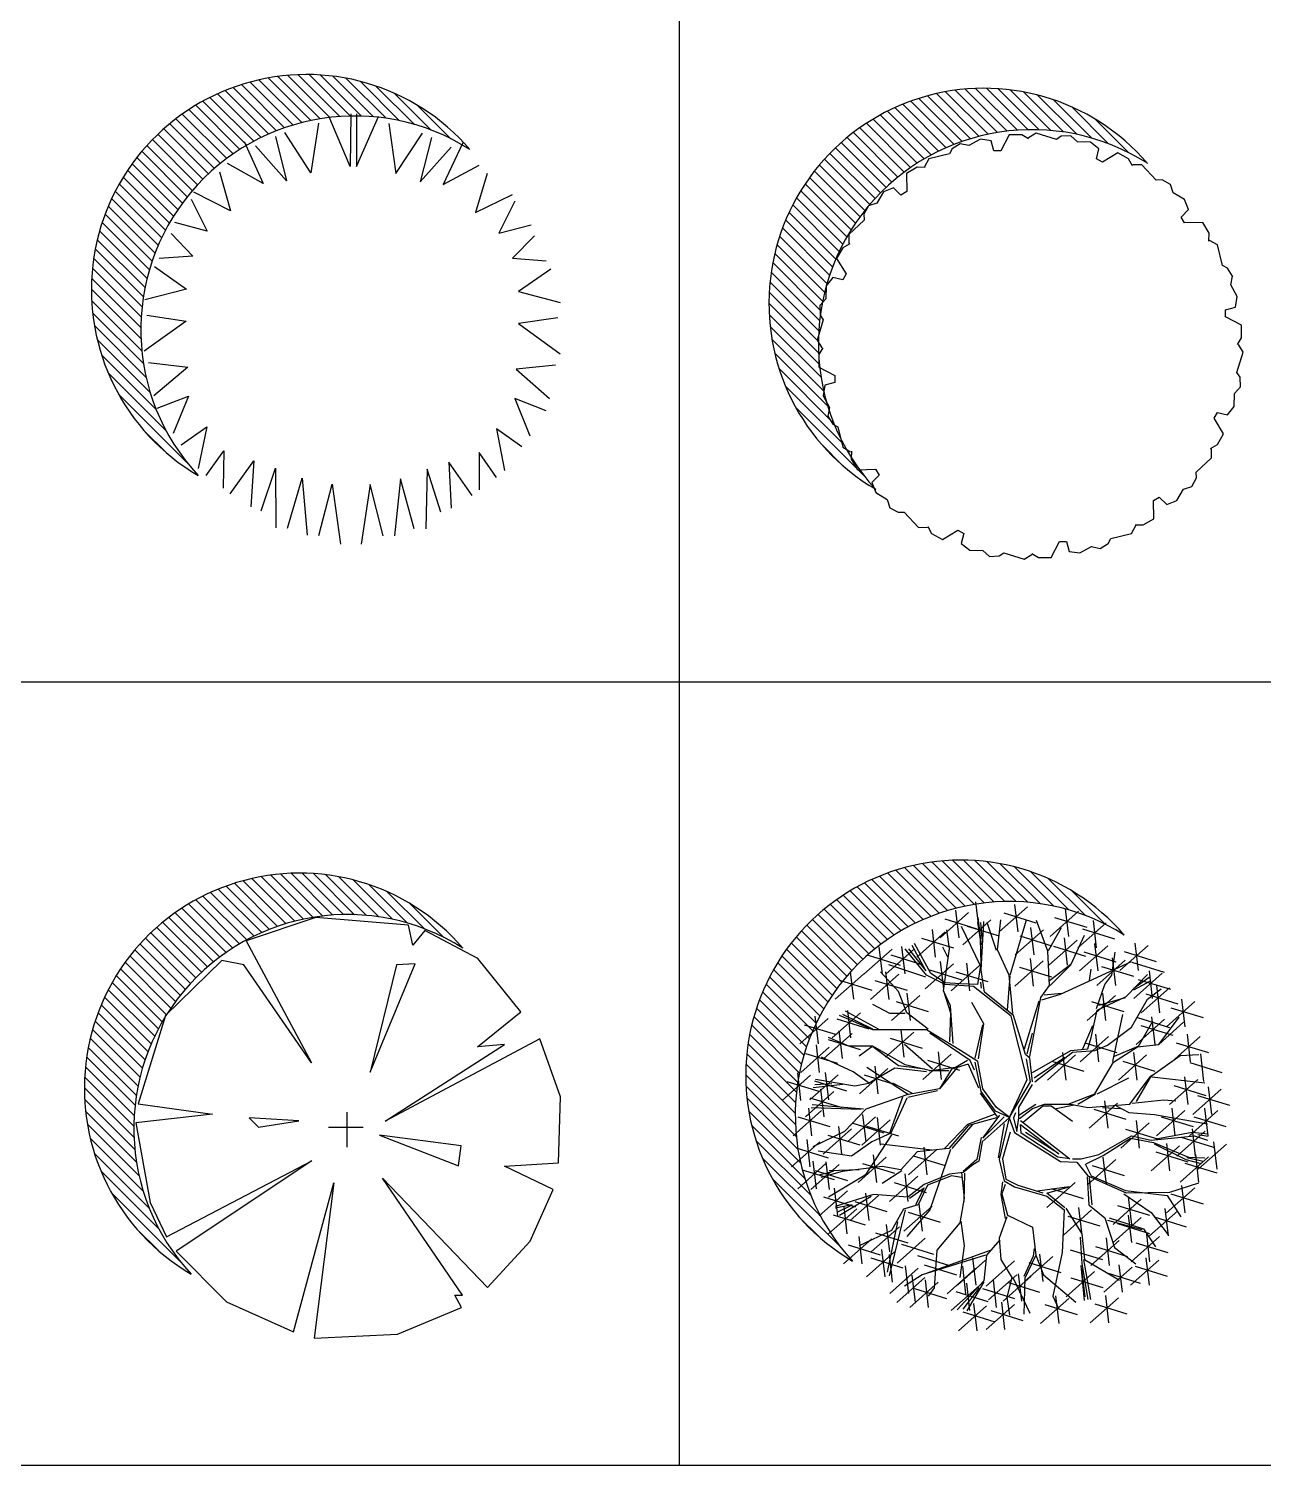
# Model space of a CAD drawing. Header units: millimetres. Extents: x -4017 to 59953, y -688 to 66564.
# Drawn here: x 8113 to 11832, y 9376 to 13705 of the extents above; entities that cross this region are included whole.
import ezdxf

# ---------------------------------------------------------------- set-up
doc = ezdxf.new("R2010")
doc.units = ezdxf.units.MM
doc.layers.add('www.cad-blocks.net', color=7, linetype='Continuous')
doc.styles.get("Standard").update_dxf_attribs({"font": 'arial.ttf'})

# ---------------------------------------------------------------- blocks, each defined once
blk = doc.blocks.new('A$C516926BB')
for p, q in [((12.5317, 38.5194), (12.5317, 0)), ((0, 2.361), (60.3118, 2.361)), ((0, 0), (62.4121, 0))]:
    blk.add_line(p, q)
blk = doc.blocks.new('A$C74091167')
for p, q in [((0.6075, 1.2631), (0.478, 1.3926)), ((0.6337, 1.2704), (0.5048, 1.3993)), ((0.6607, 1.2767), (0.5325, 1.405)), ((0.6889, 1.282), (0.5614, 1.4095)), ((0.7182, 1.2861), (0.5914, 1.4129)), ((0.7487, 1.289), (0.6228, 1.4149)), ((0.7807, 1.2904), (0.6558, 1.4154)), ((0.8143, 1.2902), (0.6905, 1.414)), ((0.8499, 1.2881), (0.7274, 1.4106)), ((0.8877, 1.2836), (0.7669, 1.4045)), ((0.9285, 1.2763), (0.8098, 1.395)), ((0.4893, 1.2143), (0.3572, 1.3464)), ((0.5115, 1.2256), (0.3798, 1.3572)), ((0.5343, 1.2361), (0.4032, 1.3672)), ((0.5579, 1.2459), (0.4273, 1.3765)), ((0.5823, 1.255), (0.4522, 1.385)), ((0.9732, 1.265), (0.8574, 1.3808)), ((1.0234, 1.2481), (0.9123, 1.3592)), ((0.4271, 1.1763), (0.2936, 1.3097)), ((0.4472, 1.1896), (0.3142, 1.3226)), ((0.4679, 1.2023), (0.3354, 1.3348)), ((1.0832, 1.2218), (0.982, 1.323)), ((0.3707, 1.1325), (0.2359, 1.2673)), ((0.3889, 1.1477), (0.2545, 1.2821)), ((0.4077, 1.1623), (0.2737, 1.2962)), ((0.6841, 1.269), (0.6611, 1.1187)), ((0.7799, 1.1381), (0.7157, 1.2896)), ((0.782, 1.297), (0.7799, 1.1381)), ((0.7986, 1.2969), (0.7986, 1.1379)), ((0.7986, 1.1379), (0.8648, 1.2886)), ((0.8961, 1.2676), (0.9171, 1.117)), ((0.3198, 1.0831), (0.1837, 1.2192)), ((0.3362, 1.1002), (0.2005, 1.2358)), ((0.3531, 1.1166), (0.2179, 1.2519)), ((0.4601, 1.2135), (0.5178, 1.0872)), ((0.5545, 1.2289), (0.5875, 1.0946)), ((0.6611, 1.1187), (0.5826, 1.2411)), ((0.9171, 1.117), (0.9972, 1.2383)), ((1.0251, 1.2258), (0.9903, 1.0919)), ((0.289, 1.0471), (0.152, 1.1841)), ((0.3041, 1.0654), (0.1675, 1.202)), ((0.5875, 1.0946), (0.4948, 1.2005)), ((0.9903, 1.0919), (1.0844, 1.1965)), ((1.1193, 1.2091), (1.06, 1.0835)), ((0.2474, 0.9884), (0.109, 1.1268)), ((0.2607, 1.0086), (0.1227, 1.1466)), ((0.2745, 1.0282), (0.137, 1.1657)), ((0.5178, 1.0872), (0.4105, 1.1472)), ((1.06, 1.0835), (1.1681, 1.1422)), ((0.223, 0.946), (0.0836, 1.0855)), ((0.2349, 0.9675), (0.096, 1.1065)), ((0.3857, 1.1224), (0.419, 1.0049)), ((1.1925, 1.117), (1.1576, 0.9999)), ((0.2015, 0.9007), (0.0609, 1.0413)), ((0.2119, 0.9237), (0.0719, 1.0637)), ((0.3009, 1.0399), (0.3484, 0.943)), ((0.419, 1.0049), (0.3082, 1.0607)), ((1.1576, 0.9999), (1.2692, 1.0543)), ((0.1918, 0.877), (0.0506, 1.0182)), ((1.2761, 1.0334), (1.2274, 0.9371)), ((0.1749, 0.827), (0.0324, 0.9695)), ((0.1829, 0.8524), (0.0411, 0.9943)), ((0.3484, 0.943), (0.2512, 0.9694)), ((1.2274, 0.9371), (1.3249, 0.9622)), ((0.1617, 0.7734), (0.0177, 0.9175)), ((0.1678, 0.8007), (0.0246, 0.944)), ((0.2402, 0.9361), (0.3056, 0.8683)), ((1.3354, 0.9288), (1.2692, 0.8618)), ((0.1567, 0.7451), (0.0118, 0.89)), ((0.3056, 0.8683), (0.2044, 0.8613)), ((0.1502, 0.6848), (0.0032, 0.8317)), ((0.1528, 0.7156), (0.0069, 0.8614)), ((0.1901, 0.8364), (0.2868, 0.7681)), ((1.2692, 0.8618), (1.3703, 0.8534)), ((1.3842, 0.8284), (1.2866, 0.7614)), ((0.149, 0.6525), (0.0009, 0.8006)), ((0.1496, 0.6185), (0, 0.7681)), ((0.2868, 0.7681), (0.1609, 0.7364)), ((1.2866, 0.7614), (1.4121, 0.728)), ((0.1521, 0.5826), (0.0008, 0.7338)), ((0.1571, 0.5442), (0.0037, 0.6975)), ((0.1651, 0.5027), (0.0091, 0.6588)), ((0.2855, 0.6719), (0.1588, 0.5816)), ((0.1672, 0.6902), (0.2855, 0.6719)), ((1.4051, 0.6819), (1.2866, 0.6652)), ((1.2866, 0.6652), (1.4121, 0.5732)), ((0.1773, 0.4572), (0.0176, 0.6168)), ((0.1956, 0.4055), (0.0305, 0.5706)), ((0.1723, 0.5479), (0.2907, 0.5337)), ((0.2907, 0.5337), (0.1884, 0.4473)), ((1.3982, 0.5397), (1.2796, 0.5271)), ((1.2796, 0.5271), (1.3808, 0.4393)), ((0.2247, 0.3429), (0.0498, 0.5178)), ((0.2879, 0.2463), (0.081, 0.4532)), ((0.1984, 0.4095), (0.293, 0.4459)), ((0.293, 0.4459), (0.2461, 0.3335)), ((1.3703, 0.4016), (1.2761, 0.4393)), ((1.2761, 0.4393), (1.3215, 0.3263)), ((0.2701, 0.2997), (0.3475, 0.3531)), ((0.3475, 0.3531), (0.3214, 0.2279)), ((1.297, 0.2929), (1.2204, 0.3473)), ((1.2204, 0.3473), (1.2448, 0.2217)), ((0.224, 0.2768), (0.1582, 0.3426)), ((0.3455, 0.2066), (0.3989, 0.2813)), ((0.3989, 0.2813), (0.3973, 0.1683)), ((1.2204, 0.2008), (1.1681, 0.2761)), ((1.1681, 0.2761), (1.1681, 0.1632)), ((0.418, 0.1513), (0.4891, 0.2508)), ((0.4891, 0.2508), (0.4803, 0.1128)), ((0.5114, 0.0999), (0.555, 0.229)), ((0.555, 0.229), (0.5561, 0.049)), ((1.0112, 0.2259), (1.0077, 0.046)), ((1.0531, 0.0962), (1.0112, 0.2259)), ((1.1472, 0.1464), (1.0774, 0.2469)), ((1.0774, 0.2469), (1.0844, 0.1088)), ((0.591, 0.0486), (0.6348, 0.1986)), ((0.6348, 0.1986), (0.65, 0.0268)), ((0.6848, 0.0264), (0.7252, 0.1806)), ((0.7252, 0.1806), (0.7507, 0.0004)), ((0.8404, 0.1799), (0.8125, 0)), ((0.8787, 0.0251), (0.8404, 0.1799)), ((0.931, 0.1966), (0.9136, 0.0251)), ((0.9729, 0.046), (0.931, 0.1966))]:
    blk.add_line(p, q)
for centre, radius, start, end in [((0.6484, 0.767), 0.6484, 40.623, 239.745), ((0.7935, 0.646), 0.6445, 57.4265, 222.9415)]:
    blk.add_arc(centre, radius, start, end)
at = {"width": 0.8, "flags": 9}
for tag in ['YSIZE', 'XSIZE']:
    blk.add_attdef(tag, (0.6915, 0.6276), '', height=0.000147, dxfattribs=at)
blk = doc.blocks.new('A$C4858118B')
for p, q in [((0.5823, 1.2585), (0.4522, 1.3885)), ((0.6075, 1.2667), (0.478, 1.3961)), ((0.6337, 1.2739), (0.5048, 1.4028)), ((0.6607, 1.2803), (0.5325, 1.4085)), ((0.6889, 1.2855), (0.5614, 1.4131)), ((0.7182, 1.2897), (0.5914, 1.4164)), ((0.7487, 1.2925), (0.6228, 1.4184)), ((0.7807, 1.2939), (0.6558, 1.4189)), ((0.8143, 1.2937), (0.6905, 1.4176)), ((0.8499, 1.2916), (0.7274, 1.4141)), ((0.8877, 1.2872), (0.7669, 1.408)), ((0.9285, 1.2798), (0.8098, 1.3985)), ((0.4893, 1.2178), (0.3572, 1.3499)), ((0.5115, 1.2291), (0.3798, 1.3607)), ((0.5343, 1.2396), (0.4032, 1.3708)), ((0.5579, 1.2495), (0.4273, 1.3801)), ((0.9732, 1.2685), (0.8574, 1.3843)), ((1.0234, 1.2517), (0.9123, 1.3628)), ((0.4077, 1.1658), (0.2737, 1.2997)), ((0.4271, 1.1798), (0.2936, 1.3133)), ((0.4472, 1.1931), (0.3142, 1.3261)), ((0.4679, 1.2058), (0.3354, 1.3384)), ((1.0832, 1.2253), (0.982, 1.3265)), ((0.3707, 1.136), (0.2359, 1.2708)), ((0.3889, 1.1512), (0.2545, 1.2856)), ((0.6372, 1.2651), (0.6025, 1.246)), ((0.6693, 1.2605), (0.6372, 1.2651)), ((0.6777, 1.2306), (0.6693, 1.2605)), ((0.7241, 1.2786), (0.6984, 1.2306)), ((0.762, 1.2787), (0.7241, 1.2786)), ((0.7823, 1.2666), (0.762, 1.2787)), ((0.8054, 1.2834), (0.782, 1.2693)), ((0.8661, 1.2649), (0.8054, 1.2834)), ((0.8808, 1.2741), (0.8661, 1.2649)), ((0.9095, 1.2753), (0.8808, 1.2741)), ((0.9294, 1.2574), (0.9095, 1.2753)), ((0.969, 1.2565), (0.9294, 1.2574)), ((0.9945, 1.2366), (0.969, 1.2565)), ((0.3198, 1.0866), (0.1837, 1.2227)), ((0.3362, 1.1037), (0.2005, 1.2394)), ((0.3531, 1.1201), (0.2179, 1.2554)), ((0.5439, 1.2209), (0.4821, 1.2065)), ((0.5521, 1.2362), (0.5439, 1.2209)), ((0.5763, 1.2516), (0.5521, 1.2362)), ((0.6025, 1.246), (0.5763, 1.2516)), ((0.6984, 1.2306), (0.6777, 1.2306)), ((0.9868, 1.2064), (0.9945, 1.2366)), ((1.051, 1.2248), (1.0047, 1.1961)), ((1.0839, 1.2059), (1.051, 1.2248)), ((0.2745, 1.0317), (0.137, 1.1692)), ((0.289, 1.0506), (0.152, 1.1876)), ((0.3041, 1.0689), (0.1675, 1.2055)), ((0.4469, 1.1808), (0.4141, 1.1618)), ((0.4705, 1.1804), (0.4469, 1.1808)), ((0.4821, 1.2065), (0.4689, 1.1826)), ((1.0047, 1.1961), (0.9868, 1.2064)), ((1.0954, 1.1853), (1.0839, 1.2059)), ((1.1238, 1.1882), (1.0964, 1.1878)), ((1.1672, 1.1419), (1.1238, 1.1882)), ((0.2474, 0.9919), (0.109, 1.1304)), ((0.2607, 1.0121), (0.1227, 1.1501)), ((0.4141, 1.1618), (0.4158, 1.1073)), ((1.1845, 1.1425), (1.1672, 1.1419)), ((1.2099, 1.1293), (1.1845, 1.1425)), ((1.2182, 1.1038), (1.2099, 1.1293)), ((0.223, 0.9495), (0.0836, 1.089)), ((0.2349, 0.9711), (0.096, 1.11)), ((0.3456, 1.1066), (0.325, 1.0727)), ((0.3756, 1.1187), (0.3456, 1.1066)), ((0.398, 1.097), (0.3756, 1.1187)), ((0.4158, 1.1073), (0.398, 1.097)), ((1.252, 1.0833), (1.2182, 1.1038)), ((1.2642, 1.0532), (1.252, 1.0833)), ((0.2015, 0.9043), (0.0609, 1.0448)), ((0.2119, 0.9273), (0.0719, 1.0673)), ((0.2996, 1.0645), (0.2863, 1.039)), ((0.325, 1.0727), (0.2996, 1.0645)), ((1.2424, 1.0309), (1.2642, 1.0532)), ((0.1829, 0.856), (0.0411, 0.9978)), ((0.1918, 0.8805), (0.0506, 1.0217)), ((0.2869, 1.0217), (0.2406, 0.9783)), ((0.2863, 1.039), (0.2869, 1.0217)), ((1.2527, 1.013), (1.2424, 1.0309)), ((1.3072, 1.0147), (1.2527, 1.013)), ((1.3263, 0.982), (1.3072, 1.0147)), ((0.1749, 0.8306), (0.0324, 0.9731)), ((0.2406, 0.9783), (0.2411, 0.951)), ((1.3259, 0.9583), (1.3263, 0.982)), ((1.352, 0.9467), (1.328, 0.9599)), ((0.1617, 0.777), (0.0177, 0.921)), ((0.1678, 0.8043), (0.0246, 0.9475)), ((0.2229, 0.9384), (0.204, 0.9056)), ((0.2435, 0.9499), (0.2229, 0.9384)), ((1.3664, 0.8849), (1.352, 0.9467)), ((0.1567, 0.7486), (0.0118, 0.8935)), ((0.204, 0.9056), (0.2328, 0.8592)), ((1.3816, 0.8767), (1.3664, 0.8849)), ((1.3971, 0.8525), (1.3816, 0.8767)), ((0.1502, 0.6883), (0.0032, 0.8352)), ((0.1528, 0.7191), (0.0069, 0.8649)), ((0.1723, 0.8235), (0.1714, 0.7839)), ((0.1923, 0.849), (0.1723, 0.8235)), ((0.2225, 0.8414), (0.1923, 0.849)), ((0.2328, 0.8592), (0.2225, 0.8414)), ((1.3915, 0.8263), (1.3971, 0.8525)), ((1.4105, 0.7916), (1.3915, 0.8263)), ((0.149, 0.656), (0.0009, 0.8042)), ((0.1714, 0.7839), (0.1535, 0.764)), ((1.406, 0.7595), (1.4105, 0.7916)), ((0.1496, 0.622), (0, 0.7716)), ((0.1521, 0.5861), (0.0008, 0.7374)), ((0.1535, 0.764), (0.1548, 0.7354)), ((1.376, 0.7511), (1.406, 0.7595)), ((1.376, 0.7304), (1.376, 0.7511)), ((0.1571, 0.5477), (0.0037, 0.7011)), ((0.1639, 0.7207), (0.1455, 0.66)), ((0.1548, 0.7354), (0.1639, 0.7207)), ((1.4241, 0.7047), (1.376, 0.7304)), ((1.4242, 0.6668), (1.4241, 0.7047)), ((0.1651, 0.5063), (0.0091, 0.6623)), ((0.1455, 0.66), (0.1596, 0.6365)), ((1.412, 0.6465), (1.4242, 0.6668)), ((0.1773, 0.4607), (0.0176, 0.6203)), ((0.1623, 0.6368), (0.1501, 0.6165)), ((0.1501, 0.6165), (0.1502, 0.5787)), ((1.4104, 0.5627), (1.4288, 0.6234)), ((1.4288, 0.6234), (1.4147, 0.6469)), ((0.1956, 0.409), (0.0305, 0.5741)), ((0.1502, 0.5787), (0.1982, 0.5529)), ((0.2247, 0.3464), (0.0498, 0.5214)), ((0.1683, 0.5238), (0.1637, 0.4917)), ((0.1982, 0.5323), (0.1683, 0.5238)), ((0.1982, 0.5529), (0.1982, 0.5323)), ((1.4195, 0.548), (1.4104, 0.5627)), ((1.4208, 0.5193), (1.4195, 0.548)), ((0.1637, 0.4917), (0.1828, 0.457)), ((1.402, 0.4599), (1.4029, 0.4994)), ((1.4029, 0.4994), (1.4208, 0.5193)), ((0.2879, 0.2498), (0.081, 0.4568)), ((0.1828, 0.457), (0.1772, 0.4308)), ((1.3415, 0.4241), (1.3518, 0.442)), ((1.3518, 0.442), (1.382, 0.4343)), ((1.382, 0.4343), (1.402, 0.4599)), ((0.1772, 0.4308), (0.1926, 0.4066)), ((0.1926, 0.4066), (0.2079, 0.3985)), ((0.2079, 0.3985), (0.2223, 0.3367)), ((1.3702, 0.3778), (1.3415, 0.4241)), ((1.3514, 0.3449), (1.3702, 0.3778)), ((0.224, 0.2804), (0.1582, 0.3461)), ((0.2223, 0.3367), (0.2462, 0.3234)), ((0.2484, 0.325), (0.248, 0.3014)), ((1.2874, 0.2616), (1.3337, 0.305)), ((1.3307, 0.3334), (1.3514, 0.3449)), ((1.3337, 0.305), (1.3332, 0.3324)), ((0.248, 0.3014), (0.2671, 0.2686)), ((0.2671, 0.2686), (0.3215, 0.2704)), ((0.3215, 0.2704), (0.3318, 0.2525)), ((1.288, 0.2443), (1.2874, 0.2616)), ((0.3318, 0.2525), (0.3101, 0.2302)), ((0.3101, 0.2302), (0.3222, 0.2001)), ((1.2492, 0.2106), (1.2747, 0.2189)), ((1.2747, 0.2189), (1.288, 0.2443)), ((0.3222, 0.2001), (0.3561, 0.1796)), ((0.3561, 0.1796), (0.3644, 0.1541)), ((1.1585, 0.1761), (1.1763, 0.1864)), ((1.1602, 0.1216), (1.1585, 0.1761)), ((1.1763, 0.1864), (1.1986, 0.1647)), ((1.1986, 0.1647), (1.2287, 0.1768)), ((1.2287, 0.1768), (1.2492, 0.2106)), ((0.3644, 0.1541), (0.3898, 0.1409)), ((0.3898, 0.1409), (0.4071, 0.1414)), ((0.4071, 0.1414), (0.4505, 0.0951)), ((0.4505, 0.0951), (0.4778, 0.0956)), ((0.4789, 0.0981), (0.4904, 0.0774)), ((0.5232, 0.0586), (0.5696, 0.0873)), ((0.5696, 0.0873), (0.5874, 0.077)), ((1.0921, 0.0768), (1.1054, 0.1008)), ((1.1038, 0.1029), (1.1274, 0.1026)), ((1.1274, 0.1026), (1.1602, 0.1216)), ((0.4904, 0.0774), (0.5232, 0.0586)), ((0.5874, 0.077), (0.5798, 0.0468)), ((0.5798, 0.0468), (0.6053, 0.0268)), ((0.8502, 0.0048), (0.8759, 0.0528)), ((0.8759, 0.0528), (0.8965, 0.0528)), ((0.8965, 0.0528), (0.905, 0.0228)), ((0.998, 0.0317), (1.0222, 0.0472)), ((1.0222, 0.0472), (1.0304, 0.0624)), ((1.0304, 0.0624), (1.0921, 0.0768)), ((0.6053, 0.0268), (0.6449, 0.026)), ((0.6449, 0.026), (0.6648, 0.008)), ((0.6648, 0.008), (0.6934, 0.0093)), ((0.6934, 0.0093), (0.7081, 0.0184)), ((0.7081, 0.0184), (0.7689, 0)), ((0.7689, 0), (0.7923, 0.0141)), ((0.792, 0.0168), (0.8123, 0.0046)), ((0.8123, 0.0046), (0.8502, 0.0048)), ((0.905, 0.0228), (0.9371, 0.0183)), ((0.9371, 0.0183), (0.9718, 0.0373)), ((0.9718, 0.0373), (0.998, 0.0317))]:
    blk.add_line(p, q)
for centre, radius, start, end in [((0.6484, 0.7705), 0.6484, 40.623, 239.745), ((0.7935, 0.6496), 0.6445, 57.4265, 222.9415)]:
    blk.add_arc(centre, radius, start, end)
at = {"width": 0.8, "flags": 9}
for tag in ['XSIZE', 'YSIZE']:
    blk.add_attdef(tag, (0.7833, 0.6301), '', height=0.000247, dxfattribs=at)
blk = doc.blocks.new('A$C3AFD4EB3')
for p, q in [((0.6607, 1.2627), (0.5325, 1.3909)), ((0.6889, 1.2679), (0.5614, 1.3955)), ((0.7182, 1.2721), (0.5914, 1.3988)), ((0.7487, 1.2749), (0.6228, 1.4008)), ((0.7807, 1.2764), (0.6558, 1.4013)), ((0.8143, 1.2761), (0.6905, 1.4)), ((0.8499, 1.274), (0.7274, 1.3965)), ((0.8877, 1.2696), (0.7669, 1.3904)), ((0.5115, 1.2115), (0.3798, 1.3431)), ((0.5343, 1.2221), (0.4032, 1.3532)), ((0.5579, 1.2319), (0.4273, 1.3625)), ((0.5823, 1.2409), (0.4522, 1.3709)), ((0.6075, 1.2491), (0.478, 1.3786)), ((0.6337, 1.2563), (0.5048, 1.3852)), ((0.9285, 1.2622), (0.8098, 1.3809)), ((0.9732, 1.2509), (0.8574, 1.3667)), ((1.0234, 1.2341), (0.9123, 1.3452)), ((0.4472, 1.1755), (0.3142, 1.3086)), ((0.4679, 1.1882), (0.3354, 1.3208)), ((0.4893, 1.2002), (0.3572, 1.3323)), ((1.0832, 1.2077), (0.982, 1.3089)), ((0.3889, 1.1336), (0.2545, 1.268)), ((0.4077, 1.1482), (0.2737, 1.2821)), ((0.4271, 1.1622), (0.2936, 1.2957)), ((0.3362, 1.0861), (0.2005, 1.2218)), ((0.3531, 1.1025), (0.2179, 1.2378)), ((0.3707, 1.1184), (0.2359, 1.2532)), ((0.289, 1.033), (0.152, 1.17)), ((0.3041, 1.0513), (0.1675, 1.1879)), ((0.3198, 1.069), (0.1837, 1.2051)), ((0.2607, 0.9945), (0.1227, 1.1325)), ((0.2745, 1.0141), (0.137, 1.1516)), ((0.2349, 0.9535), (0.096, 1.0924)), ((0.2474, 0.9743), (0.109, 1.1128)), ((0.2119, 0.9097), (0.0719, 1.0497)), ((0.223, 0.9319), (0.0836, 1.0714)), ((0.1918, 0.8629), (0.0506, 1.0041)), ((0.2015, 0.8867), (0.0609, 1.0273)), ((0.1749, 0.813), (0.0324, 0.9555)), ((0.1829, 0.8384), (0.0411, 0.9802)), ((0.1678, 0.7867), (0.0246, 0.9299)), ((0.1567, 0.731), (0.0118, 0.8759)), ((0.1617, 0.7594), (0.0177, 0.9034)), ((0.1528, 0.7015), (0.0069, 0.8474)), ((0.149, 0.6384), (0.0009, 0.7866)), ((0.1502, 0.6707), (0.0032, 0.8176)), ((0.1496, 0.6044), (0, 0.754)), ((0.1521, 0.5685), (0.0008, 0.7198)), ((0.1571, 0.5301), (0.0037, 0.6835)), ((0.1651, 0.4887), (0.0091, 0.6447)), ((0.1773, 0.4431), (0.0176, 0.6028)), ((0.1956, 0.3914), (0.0305, 0.5565)), ((0.2247, 0.3288), (0.0498, 0.5038)), ((0.2879, 0.2322), (0.081, 0.4392)), ((0.224, 0.2628), (0.1582, 0.3286))]:
    blk.add_line(p, q)
at = {"linetype": 'ByBlock'}
for p, q in [((0.6973, 1.2674), (0.4878, 1.1975)), ((0.9765, 1.2441), (0.6973, 1.2674)), ((0.9896, 1.1844), (0.9765, 1.2441)), ((1.026, 1.2281), (0.9896, 1.1844)), ((1.186, 1.1437), (1.026, 1.2281)), ((0.4878, 1.1975), (0.6842, 0.8294)), ((0.4137, 1.1379), (0.2449, 0.972)), ((0.4806, 1.1248), (0.4137, 1.1379)), ((0.8616, 0.8017), (0.9969, 1.1277)), ((0.9969, 1.1277), (0.9402, 1.1248)), ((1.3154, 0.9836), (1.186, 1.1437)), ((0.6842, 0.8294), (0.4806, 1.1248)), ((0.9402, 1.1248), (0.8616, 0.8017)), ((0.2449, 0.972), (0.162, 0.7057)), ((1.1845, 0.8774), (1.3154, 0.9836)), ((1.3722, 0.9021), (0.9067, 0.6533)), ((0.9067, 0.6533), (1.266, 0.8847)), ((1.266, 0.8847), (1.1845, 0.8774)), ((1.4347, 0.7275), (1.3722, 0.9021)), ((0.162, 0.7057), (0.386, 0.6752)), ((1.4289, 0.5282), (1.4347, 0.7275)), ((0.386, 0.6752), (0.1548, 0.649)), ((0.6464, 0.6548), (0.4966, 0.6635)), ((0.4966, 0.6635), (0.5242, 0.6359)), ((0.5242, 0.6359), (0.6464, 0.6548)), ((0.7918, 0.5754), (0.7918, 0.681)), ((0.1548, 0.649), (0.1984, 0.4089)), ((0.8403, 0.6351), (0.7351, 0.6351)), ((1.1351, 0.5791), (0.8893, 0.6111)), ((0.8893, 0.6111), (1.1278, 0.5195)), ((1.1278, 0.5195), (1.1351, 0.5791)), ((0.2479, 0.3056), (0.6857, 0.534)), ((0.6857, 0.534), (0.2769, 0.2619)), ((1.266, 0.518), (1.4289, 0.5282)), ((0.898, 0.4816), (1.2151, 0.1528)), ((1.1395, 0.1295), (0.898, 0.4816)), ((1.4129, 0.4482), (1.266, 0.518)), ((0.6304, 0.0189), (0.7516, 0.4677)), ((0.7516, 0.4677), (0.6929, 0)), ((1.3431, 0.2925), (1.4129, 0.4482)), ((0.1984, 0.4089), (0.2479, 0.3056)), ((0.2769, 0.2619), (0.4282, 0.1091)), ((1.2151, 0.1528), (1.3431, 0.2925)), ((0.4282, 0.1091), (0.6304, 0.0189)), ((0.9431, 0.0116), (1.1365, 0.0917)), ((1.1162, 0.1295), (1.1395, 0.1295)), ((1.1365, 0.0917), (1.1162, 0.1295)), ((0.6929, 0), (0.9431, 0.0116))]:
    blk.add_line(p, q, dxfattribs=at)
for centre, radius, start, end in [((0.6484, 0.7529), 0.6484, 40.623, 239.745), ((0.7935, 0.632), 0.6445, 57.4265, 222.9415)]:
    blk.add_arc(centre, radius, start, end)
blk = doc.blocks.new('A$C65703694')
for p, q in [((0.5823, 1.2585), (0.4522, 1.3885)), ((0.6075, 1.2667), (0.478, 1.3962)), ((0.6337, 1.2739), (0.5048, 1.4028)), ((0.6607, 1.2803), (0.5325, 1.4085)), ((0.6889, 1.2855), (0.5614, 1.4131)), ((0.7182, 1.2897), (0.5914, 1.4164)), ((0.7487, 1.2925), (0.6228, 1.4184)), ((0.7807, 1.2939), (0.6558, 1.4189)), ((0.8143, 1.2937), (0.6905, 1.4176)), ((0.8499, 1.2916), (0.7274, 1.4141)), ((0.8877, 1.2872), (0.7669, 1.408)), ((0.9285, 1.2798), (0.8098, 1.3985)), ((0.4893, 1.2178), (0.3572, 1.3499)), ((0.5115, 1.2291), (0.3798, 1.3607)), ((0.5343, 1.2397), (0.4032, 1.3708)), ((0.5579, 1.2495), (0.4273, 1.3801)), ((0.9732, 1.2685), (0.8574, 1.3843)), ((1.0234, 1.2517), (0.9123, 1.3628)), ((0.4077, 1.1658), (0.2737, 1.2997)), ((0.4271, 1.1798), (0.2936, 1.3133)), ((0.4472, 1.1931), (0.3142, 1.3261)), ((0.4679, 1.2058), (0.3354, 1.3384)), ((1.0832, 1.2253), (0.982, 1.3265)), ((0.3707, 1.136), (0.2359, 1.2708)), ((0.3889, 1.1512), (0.2545, 1.2856)), ((0.3198, 1.0866), (0.1837, 1.2227)), ((0.3362, 1.1037), (0.2005, 1.2394)), ((0.3531, 1.1201), (0.2179, 1.2554)), ((0.2745, 1.0317), (0.137, 1.1692)), ((0.289, 1.0506), (0.152, 1.1876)), ((0.3041, 1.0689), (0.1675, 1.2055)), ((0.2474, 0.9919), (0.109, 1.1304)), ((0.2607, 1.0121), (0.1227, 1.1501)), ((0.223, 0.9495), (0.0836, 1.089)), ((0.2349, 0.9711), (0.096, 1.11)), ((0.2015, 0.9043), (0.0609, 1.0449)), ((0.2119, 0.9273), (0.0719, 1.0673)), ((0.1829, 0.856), (0.0411, 0.9978)), ((0.1918, 0.8805), (0.0506, 1.0217)), ((0.1749, 0.8306), (0.0324, 0.9731)), ((0.1617, 0.777), (0.0177, 0.921)), ((0.1678, 0.8043), (0.0246, 0.9475)), ((0.1567, 0.7486), (0.0118, 0.8935)), ((0.1502, 0.6883), (0.0032, 0.8352)), ((0.1528, 0.7191), (0.0069, 0.8649)), ((0.149, 0.656), (0.0009, 0.8042)), ((0.1496, 0.622), (0, 0.7716)), ((0.1521, 0.5861), (0.0008, 0.7374)), ((0.1571, 0.5477), (0.0037, 0.7011)), ((0.1651, 0.5063), (0.0091, 0.6623)), ((0.1773, 0.4607), (0.0176, 0.6203)), ((0.1956, 0.409), (0.0305, 0.5741)), ((0.2247, 0.3464), (0.0498, 0.5214)), ((0.2879, 0.2498), (0.081, 0.4568)), ((0.224, 0.2804), (0.1582, 0.3461))]:
    blk.add_line(p, q)
at = {"linetype": 'ByBlock'}
for p, q in [((0.6713, 1.2605), (0.586, 1.1848)), ((0.6319, 1.2677), (0.6415, 1.1848)), ((0.6921, 1.2927), (0.7017, 1.2098)), ((0.849, 1.2781), (0.7637, 1.2023)), ((0.7774, 1.2596), (0.874, 1.2298)), ((0.8096, 1.2852), (0.8192, 1.2023)), ((1.002, 1.2648), (0.9168, 1.1891)), ((0.9627, 1.272), (0.9722, 1.1891)), ((0.5998, 1.242), (0.6963, 1.2122)), ((0.7067, 1.1002), (0.6498, 1.2184)), ((0.7387, 1.2387), (0.6535, 1.163)), ((0.6672, 1.2202), (0.7637, 1.1904)), ((0.7067, 1.1799), (0.6988, 1.2311)), ((0.6994, 1.2459), (0.7089, 1.163)), ((0.7067, 1.2311), (0.7115, 1.1825)), ((0.7093, 1.087), (0.7168, 1.2338)), ((0.7553, 1.1466), (0.7273, 1.2311)), ((0.7579, 1.1488), (0.7684, 1.239)), ((0.7964, 1.0717), (0.8455, 1.239)), ((0.8579, 1.2161), (0.8674, 1.1332)), ((0.9098, 1.144), (0.8761, 1.2364)), ((0.9124, 1.1466), (0.951, 1.2158)), ((0.9305, 1.2463), (1.0271, 1.2165)), ((1.0856, 1.2298), (1.0004, 1.154)), ((1.0463, 1.2369), (1.0558, 1.154)), ((0.6004, 1.2023), (0.5152, 1.1266)), ((0.5289, 1.1839), (0.6254, 1.154)), ((0.5611, 1.2095), (0.5706, 1.1266)), ((0.6139, 1.1514), (0.606, 1.2084)), ((0.7093, 1.1076), (0.7067, 1.1799)), ((0.8972, 1.2089), (0.812, 1.1332)), ((0.8257, 1.1904), (0.9223, 1.1606)), ((0.9983, 1.1776), (0.9131, 1.1019)), ((0.959, 1.1848), (0.9685, 1.1019)), ((0.979, 1.1028), (1.0201, 1.1926)), ((1.0141, 1.2113), (1.1106, 1.1815)), ((0.4406, 1.1506), (0.3553, 1.0749)), ((0.369, 1.1321), (0.4656, 1.1023)), ((0.4012, 1.1578), (0.4108, 1.0749)), ((0.5086, 1.1517), (0.4234, 1.0759)), ((0.4371, 1.1332), (0.5337, 1.1034)), ((0.4693, 1.1588), (0.4788, 1.0759)), ((0.5443, 1.0717), (0.4803, 1.1514)), ((0.4904, 1.1514), (0.5421, 1.0849)), ((0.5421, 1.0849), (0.5009, 1.1619)), ((0.5574, 1.077), (0.5084, 1.1672)), ((0.6086, 1.126), (0.5933, 1.1567)), ((0.5959, 1.0253), (0.6139, 1.1514)), ((0.7938, 1.0717), (0.7579, 1.1488)), ((0.9151, 1.0411), (0.9098, 1.144)), ((0.9268, 1.1591), (1.0234, 1.1293)), ((1.0904, 1.1606), (1.0051, 1.0849)), ((1.0188, 1.1421), (1.1154, 1.1123)), ((1.051, 1.1678), (1.0606, 1.0849)), ((1.1025, 1.0717), (1.113, 1.1413)), ((1.2119, 1.1615), (1.1266, 1.0857)), ((1.1404, 1.143), (1.2369, 1.1132)), ((1.1725, 1.1686), (1.1821, 1.0857)), ((0.3149, 1.0825), (0.3244, 0.9996)), ((0.5421, 1.0665), (0.4313, 1.1028)), ((0.6254, 1.1064), (0.5402, 1.0306)), ((0.5539, 1.0879), (0.6505, 1.0581)), ((0.5861, 1.1135), (0.5956, 1.0306)), ((0.7041, 1.101), (0.6189, 1.0252)), ((0.6326, 1.0825), (0.7292, 1.0527)), ((0.6648, 1.1081), (0.6743, 1.0252)), ((0.6988, 1.0437), (0.7093, 1.1076)), ((0.7194, 1.0205), (0.7093, 1.087)), ((0.8958, 1.115), (0.8106, 1.0393)), ((0.8243, 1.0965), (0.9208, 1.0667)), ((0.8565, 1.1221), (0.866, 1.0393)), ((0.9151, 1.0564), (0.979, 1.1054)), ((0.9173, 1.0411), (0.979, 1.1028)), ((1.0333, 1.0538), (1.162, 1.1129)), ((1.0359, 1.0564), (1.0407, 1.0897)), ((1.1434, 1.1171), (1.0582, 1.0413)), ((1.0719, 1.0986), (1.1684, 1.0688)), ((1.1041, 1.1242), (1.1136, 1.0413)), ((1.1636, 1.1108), (1.2602, 1.081)), ((1.2149, 1.0849), (1.2245, 1.002)), ((0.3542, 1.0753), (0.269, 0.9996)), ((0.2827, 1.0569), (0.3793, 1.027)), ((0.4607, 1.075), (0.3755, 0.9992)), ((0.3892, 1.0565), (0.4858, 1.0267)), ((0.4598, 1.0231), (0.4055, 1.0822)), ((0.4214, 1.0821), (0.4309, 0.9992)), ((0.6012, 1.0437), (0.5443, 1.0717)), ((0.6012, 1.0485), (0.5574, 1.077)), ((0.6471, 1.0459), (0.6012, 1.0485)), ((0.6861, 1.0384), (0.6012, 1.0437)), ((0.6988, 1.0437), (0.6471, 1.0459)), ((0.7067, 1.0511), (0.7093, 1.0332)), ((0.789, 0.9662), (0.7964, 1.0691)), ((0.8043, 0.9561), (0.7938, 1.0717)), ((0.8892, 1.0047), (0.9151, 1.0411)), ((0.9483, 1.0152), (1.0333, 1.0538)), ((1.0565, 0.9714), (1.0819, 1.0437)), ((1.0819, 1.0437), (1.1025, 1.0717)), ((1.1462, 1.0073), (1.2106, 1.0743)), ((1.2543, 1.0777), (1.169, 1.002)), ((1.1694, 1.0332), (1.2158, 1.0665)), ((1.1694, 1.0279), (1.2211, 1.0564)), ((1.1827, 1.0592), (1.2793, 1.0294)), ((1.2373, 1.0411), (1.2468, 0.9582)), ((0.5247, 1.0109), (0.4395, 0.9352)), ((0.4852, 0.9587), (0.4598, 1.0231)), ((0.4854, 1.0181), (0.4949, 0.9352)), ((0.6165, 0.9793), (0.5959, 1.0253)), ((0.5959, 1.0253), (0.6165, 0.9587)), ((0.7991, 0.9482), (0.6861, 1.0384)), ((0.8069, 0.9508), (0.7194, 1.0205)), ((0.8555, 0.8273), (0.8892, 1.0047)), ((0.8919, 0.9973), (0.9483, 1.0152)), ((0.8993, 1.0126), (0.951, 1.0178)), ((1.1136, 1.0109), (1.0284, 0.9352)), ((1.0591, 0.9662), (1.1462, 1.0073)), ((1.0639, 0.9819), (1.1436, 1.0047)), ((1.0743, 1.0181), (1.0838, 0.9352)), ((1.162, 0.9149), (1.2106, 0.9999)), ((1.2766, 1.0339), (1.1914, 0.9582)), ((1.2051, 1.0154), (1.3017, 0.9856)), ((1.2106, 0.9999), (1.2517, 1.0305)), ((1.3133, 0.9996), (1.3228, 0.9167)), ((0.3453, 0.9585), (0.2601, 0.8827)), ((0.3823, 0.9097), (0.2925, 0.9535)), ((0.4002, 0.9097), (0.3, 0.9635)), ((0.306, 0.9656), (0.3155, 0.8827)), ((0.4339, 0.9561), (0.3823, 0.9841)), ((0.4803, 0.9561), (0.4339, 0.9561)), ((0.4532, 0.9925), (0.5497, 0.9626)), ((0.5495, 0.9097), (0.4852, 0.9587)), ((0.6165, 0.9587), (0.6139, 0.8711)), ((0.6244, 0.8659), (0.6165, 0.9793)), ((0.7168, 0.925), (0.6809, 0.9894)), ((0.8402, 0.8505), (0.884, 0.9946)), ((1.0407, 0.8838), (1.0591, 0.9662)), ((1.0421, 0.9925), (1.1386, 0.9626)), ((1.1055, 0.812), (1.1363, 0.9536)), ((1.3526, 0.9925), (1.2674, 0.9167)), ((1.2811, 0.974), (1.3777, 0.9442)), ((0.2477, 0.9412), (0.1625, 0.8655)), ((0.1762, 0.9228), (0.2728, 0.8929)), ((0.2084, 0.9484), (0.2179, 0.8655)), ((0.2738, 0.94), (0.3703, 0.9102)), ((0.3823, 0.907), (0.282, 0.9508)), ((0.6909, 0.8221), (0.7141, 0.9224)), ((0.7014, 0.8194), (0.7168, 0.925)), ((0.8481, 0.7577), (0.7991, 0.9482)), ((0.8428, 0.8326), (0.8069, 0.9508)), ((1.0153, 0.8505), (1.046, 0.9202)), ((1.0898, 0.8606), (1.162, 0.9149)), ((1.2619, 0.9391), (1.1767, 0.8633)), ((1.1801, 0.9445), (1.2766, 0.9147)), ((1.1827, 0.8558), (1.2263, 0.933)), ((1.1904, 0.9206), (1.287, 0.8908)), ((1.2226, 0.9462), (1.2321, 0.8633)), ((1.2444, 0.8636), (1.3061, 0.9459)), ((1.2444, 0.8636), (1.319, 0.9304)), ((0.32, 0.8967), (0.2348, 0.8209)), ((0.2485, 0.8782), (0.345, 0.8484)), ((0.3105, 0.8584), (0.2488, 0.8838)), ((0.2807, 0.9038), (0.2902, 0.8209)), ((0.5443, 0.907), (0.3823, 0.907)), ((0.5062, 0.9006), (0.421, 0.8249)), ((0.4347, 0.8821), (0.5313, 0.8523)), ((0.4669, 0.9078), (0.4764, 0.8249)), ((0.6471, 0.8453), (0.5443, 0.907)), ((0.6756, 0.8146), (0.5548, 0.897)), ((0.8481, 0.8352), (0.8634, 0.897)), ((1.0927, 0.8869), (1.0075, 0.8112)), ((1.0212, 0.8684), (1.1178, 0.8386)), ((1.0307, 0.8505), (1.0407, 0.8838)), ((1.0534, 0.8941), (1.0629, 0.8112)), ((1.3687, 0.8869), (1.2835, 0.8112)), ((1.2972, 0.8684), (1.3937, 0.8386)), ((1.3294, 0.8941), (1.3389, 0.8112)), ((0.2511, 0.8547), (0.1659, 0.779)), ((0.1796, 0.8362), (0.2762, 0.8064)), ((0.2118, 0.8619), (0.2213, 0.779)), ((0.3235, 0.7811), (0.2283, 0.825)), ((0.3823, 0.8584), (0.3105, 0.8584)), ((0.3801, 0.8558), (0.3415, 0.8275)), ((0.4803, 0.8015), (0.3823, 0.8584)), ((0.4598, 0.7992), (0.3826, 0.8558)), ((0.5627, 0.7888), (0.4777, 0.8632)), ((0.6189, 0.8338), (0.5337, 0.7581)), ((0.5795, 0.841), (0.5891, 0.7581)), ((0.6988, 0.812), (0.6471, 0.8453)), ((0.8555, 0.8221), (0.8428, 0.8326)), ((0.8634, 0.7783), (0.979, 0.8453)), ((0.8687, 0.7629), (0.961, 0.8247)), ((0.8713, 0.7502), (0.9842, 0.84)), ((0.9938, 0.8315), (0.9086, 0.7557)), ((0.9545, 0.8386), (0.964, 0.7557)), ((0.979, 0.8453), (1.0307, 0.8505)), ((0.9842, 0.84), (1.0512, 0.8453)), ((1.0512, 0.8453), (1.0898, 0.8606)), ((1.108, 0.8095), (1.1801, 0.8558)), ((1.1106, 0.8275), (1.1827, 0.8584)), ((1.2078, 0.8315), (1.1225, 0.7557)), ((1.1684, 0.8386), (1.178, 0.7557)), ((1.1801, 0.8558), (1.2444, 0.8636)), ((1.2186, 0.7658), (1.3087, 0.83)), ((1.3087, 0.83), (1.3652, 0.8326)), ((1.3698, 0.8345), (1.3793, 0.7516)), ((0.3723, 0.7451), (0.3235, 0.7811)), ((0.4281, 0.7903), (0.3429, 0.7146)), ((0.4907, 0.7117), (0.3646, 0.794)), ((0.4495, 0.7914), (0.3698, 0.7451)), ((0.3888, 0.7975), (0.3983, 0.7146)), ((0.5446, 0.7811), (0.4495, 0.7914)), ((0.5395, 0.7889), (0.4598, 0.7992)), ((0.5574, 0.7835), (0.4803, 0.8015)), ((0.5474, 0.8154), (0.6439, 0.7855)), ((0.6115, 0.7837), (0.5524, 0.7837)), ((0.6318, 0.794), (0.5574, 0.7835)), ((0.6371, 0.794), (0.5832, 0.7297)), ((0.6218, 0.7914), (0.5832, 0.7297)), ((0.6677, 0.8146), (0.6318, 0.794)), ((0.6703, 0.8041), (0.6371, 0.794)), ((0.6703, 0.8041), (0.7014, 0.7323)), ((0.6887, 0.7862), (0.6756, 0.8146)), ((0.7093, 0.7218), (0.6909, 0.8094)), ((0.7141, 0.7297), (0.6988, 0.812)), ((0.8582, 0.7502), (0.8455, 0.8194)), ((0.8634, 0.7502), (0.8555, 0.8221)), ((0.9223, 0.813), (1.0188, 0.7832)), ((1.0514, 0.7142), (1.108, 0.8095)), ((1.1363, 0.813), (1.2328, 0.7832)), ((1.3376, 0.8088), (1.4342, 0.779)), ((0.1948, 0.7703), (0.1095, 0.6945)), ((0.1232, 0.7518), (0.2198, 0.722)), ((0.1554, 0.7774), (0.165, 0.6945)), ((0.2785, 0.7718), (0.1933, 0.6961)), ((0.2926, 0.7425), (0.2025, 0.7322)), ((0.207, 0.7533), (0.3036, 0.7235)), ((0.2077, 0.7425), (0.2591, 0.7451)), ((0.3285, 0.7375), (0.2102, 0.758)), ((0.2392, 0.779), (0.2487, 0.6961)), ((0.3698, 0.7451), (0.3285, 0.7375)), ((0.3566, 0.7718), (0.4532, 0.742)), ((0.4418, 0.7477), (0.5009, 0.7169)), ((0.7935, 0.6423), (0.8481, 0.7577)), ((0.7935, 0.6423), (0.8582, 0.7502)), ((0.8223, 0.6732), (0.8634, 0.7424)), ((1.0591, 0.7142), (1.1544, 0.7631)), ((1.1569, 0.6833), (1.2186, 0.7658)), ((1.1775, 0.6911), (1.2238, 0.7709)), ((1.2238, 0.7658), (1.3832, 0.7477)), ((1.3616, 0.7581), (1.2763, 0.6824)), ((1.29, 0.7396), (1.3866, 0.7098)), ((1.3222, 0.7653), (1.3318, 0.6824)), ((0.2648, 0.7211), (0.1796, 0.6454)), ((0.1933, 0.7027), (0.2899, 0.6728)), ((0.2255, 0.7283), (0.235, 0.6454)), ((0.4852, 0.7117), (0.3617, 0.6679)), ((0.4726, 0.7039), (0.4315, 0.5933)), ((0.4854, 0.7014), (0.4366, 0.5958)), ((0.5832, 0.7297), (0.4852, 0.7117)), ((0.4881, 0.7039), (0.5781, 0.7245)), ((0.7581, 0.6447), (0.7067, 0.7169)), ((0.7527, 0.6626), (0.7093, 0.7218)), ((0.7553, 0.6732), (0.7141, 0.7297)), ((0.9717, 0.6833), (1.0514, 0.7142)), ((1, 0.6833), (1.0541, 0.7142)), ((1.0808, 0.6937), (1.0904, 0.6108)), ((1.1646, 0.6859), (1.2599, 0.6963)), ((1.2599, 0.6963), (1.2958, 0.6936)), ((1.4327, 0.7282), (1.3474, 0.6525)), ((1.3611, 0.7097), (1.4577, 0.6799)), ((1.3933, 0.7354), (1.4029, 0.6525)), ((0.2279, 0.6639), (0.1426, 0.5882)), ((0.1885, 0.671), (0.1981, 0.5882)), ((0.1974, 0.6731), (0.3466, 0.668)), ((0.3543, 0.668), (0.1999, 0.6808)), ((0.3617, 0.6679), (0.2973, 0.6009)), ((0.3519, 0.6526), (0.3614, 0.5697)), ((0.7479, 0.6525), (0.6681, 0.6216)), ((0.7145, 0.5805), (0.7659, 0.65)), ((0.7964, 0.6421), (0.7527, 0.6626)), ((0.7964, 0.6421), (0.7553, 0.6732)), ((0.8122, 0.6574), (0.8069, 0.6421)), ((0.8223, 0.6421), (0.8223, 0.6732)), ((0.8225, 0.65), (0.8739, 0.6833)), ((0.825, 0.6397), (0.8636, 0.6705)), ((0.8353, 0.6294), (0.8945, 0.6783)), ((0.8636, 0.6705), (0.8997, 0.6833)), ((0.8945, 0.6783), (0.9203, 0.6783)), ((0.8997, 0.6833), (0.9794, 0.6833)), ((0.9203, 0.6783), (0.9845, 0.6319)), ((0.9356, 0.6705), (0.9897, 0.6808)), ((0.9794, 0.6833), (1.0308, 0.6731)), ((1.0308, 0.6731), (1.1569, 0.6833)), ((1.1202, 0.6866), (1.0349, 0.6108)), ((1.0486, 0.6681), (1.1452, 0.6383)), ((1.0746, 0.6731), (1.1286, 0.6705)), ((1.1158, 0.6783), (1.1544, 0.6577)), ((1.1544, 0.6577), (1.2315, 0.6525)), ((1.2315, 0.6525), (1.391, 0.6242)), ((1.3228, 0.6639), (1.2376, 0.5882)), ((1.2835, 0.671), (1.293, 0.5882)), ((1.4218, 0.6639), (1.3365, 0.5882)), ((1.3824, 0.671), (1.392, 0.5882)), ((0.1564, 0.6454), (0.2529, 0.6156)), ((0.3183, 0.6085), (0.2331, 0.5328)), ((0.279, 0.6157), (0.2885, 0.5328)), ((0.3912, 0.6454), (0.306, 0.5697)), ((0.3197, 0.6269), (0.4162, 0.5971)), ((0.4347, 0.6359), (0.3495, 0.5601)), ((0.3632, 0.6174), (0.4597, 0.5876)), ((0.3954, 0.643), (0.4049, 0.5601)), ((0.6681, 0.6216), (0.5987, 0.5496)), ((0.6707, 0.6191), (0.6115, 0.5496)), ((0.6218, 0.5496), (0.6836, 0.6216)), ((0.7556, 0.6422), (0.6707, 0.6191)), ((0.7935, 0.6423), (0.7119, 0.5702)), ((0.7787, 0.6447), (0.7145, 0.5805)), ((0.7787, 0.6242), (0.7608, 0.5213)), ((0.7935, 0.6423), (0.7634, 0.5161)), ((0.7935, 0.6423), (0.8096, 0.5983)), ((0.8069, 0.6421), (0.817, 0.6009)), ((0.817, 0.6009), (0.8223, 0.6421)), ((0.8275, 0.6342), (0.9768, 0.5186)), ((0.8301, 0.5956), (0.8275, 0.6215)), ((0.8275, 0.6215), (0.9431, 0.5339)), ((1.2151, 0.6268), (1.1299, 0.551)), ((1.1436, 0.6083), (1.2401, 0.5785)), ((1.1758, 0.6339), (1.1853, 0.551)), ((1.2513, 0.6454), (1.3479, 0.6156)), ((1.3445, 0.6093), (1.354, 0.5264)), ((1.3502, 0.6454), (1.4468, 0.6156)), ((0.2231, 0.5697), (0.1379, 0.494)), ((0.1838, 0.5768), (0.1933, 0.494)), ((0.2973, 0.6009), (0.2023, 0.5545)), ((0.2468, 0.59), (0.3433, 0.5602)), ((0.3801, 0.5702), (0.3183, 0.5264)), ((0.4393, 0.5908), (0.3594, 0.4697)), ((0.4366, 0.5958), (0.3801, 0.5702)), ((0.7093, 0.583), (0.6964, 0.5161)), ((0.7119, 0.5702), (0.7017, 0.511)), ((0.7967, 0.5985), (0.7736, 0.5186)), ((0.8096, 0.5983), (0.9483, 0.5107)), ((0.9405, 0.5238), (0.8301, 0.5956)), ((0.9431, 0.5339), (0.8428, 0.5983)), ((1.0639, 0.5313), (1.162, 0.5882)), ((1.0771, 0.5286), (1.1594, 0.5803)), ((1.1594, 0.5803), (1.2285, 0.5676)), ((1.162, 0.5882), (1.2211, 0.575)), ((1.2211, 0.575), (1.352, 0.5882)), ((1.2285, 0.5676), (1.334, 0.5238)), ((1.3446, 0.5983), (1.2364, 0.5777)), ((1.2674, 0.5649), (1.2769, 0.482)), ((1.3838, 0.6021), (1.2986, 0.5264)), ((1.3123, 0.5836), (1.4088, 0.5538)), ((1.3931, 0.593), (1.3446, 0.5983)), ((1.352, 0.5882), (1.391, 0.575)), ((1.3931, 0.5856), (1.3625, 0.5904)), ((1.4094, 0.5699), (1.419, 0.487)), ((0.1516, 0.5512), (0.2481, 0.5214)), ((0.3183, 0.5264), (0.218, 0.5419)), ((0.4234, 0.5232), (0.3381, 0.4474)), ((0.384, 0.5303), (0.3936, 0.4474)), ((0.5601, 0.5444), (0.4083, 0.5624)), ((0.5164, 0.5393), (0.4676, 0.4852)), ((0.5754, 0.5464), (0.4901, 0.4707)), ((0.5038, 0.5279), (0.6004, 0.4981)), ((0.6115, 0.5496), (0.5164, 0.5393)), ((0.536, 0.5536), (0.5456, 0.4707)), ((0.6167, 0.5469), (0.5549, 0.3643)), ((0.9768, 0.5186), (0.9405, 0.5238)), ((1.0101, 0.5186), (1.0639, 0.5313)), ((1.0254, 0.5032), (1.0771, 0.5286)), ((1.0761, 0.5238), (1.0856, 0.4409)), ((1.3067, 0.5578), (1.2215, 0.482)), ((1.3266, 0.5159), (1.2312, 0.5623)), ((1.2352, 0.5393), (1.3318, 0.5095)), ((1.394, 0.5242), (1.3088, 0.4485)), ((1.3778, 0.5107), (1.3292, 0.5212)), ((1.334, 0.5238), (1.3831, 0.5212)), ((1.3547, 0.5314), (1.3642, 0.4485)), ((1.4488, 0.5627), (1.3635, 0.487)), ((0.2416, 0.5043), (0.1564, 0.4285)), ((0.1701, 0.4858), (0.2666, 0.456)), ((0.281, 0.5019), (0.1957, 0.4262)), ((0.2023, 0.5114), (0.2118, 0.4285)), ((0.2094, 0.4834), (0.306, 0.4536)), ((0.2643, 0.48), (0.2205, 0.4697)), ((0.2899, 0.48), (0.2257, 0.4621)), ((0.2416, 0.509), (0.2511, 0.4262)), ((0.3415, 0.4852), (0.2513, 0.4827)), ((0.4109, 0.4955), (0.2899, 0.48)), ((0.3519, 0.5047), (0.4484, 0.4749)), ((0.4676, 0.4852), (0.4109, 0.4955)), ((0.4701, 0.4827), (0.4109, 0.4441)), ((0.6553, 0.4775), (0.6142, 0.4724)), ((0.6501, 0.4775), (0.6579, 0.4003)), ((0.6964, 0.5161), (0.6553, 0.48)), ((0.6836, 0.5007), (0.6553, 0.4775)), ((0.7017, 0.511), (0.6836, 0.5007)), ((0.7634, 0.5161), (0.7787, 0.4518)), ((0.7736, 0.5186), (0.7839, 0.4569)), ((0.9483, 0.5107), (0.9974, 0.508)), ((0.9842, 0.5186), (1.0101, 0.5186)), ((0.9974, 0.508), (1.0307, 0.4669)), ((1.0228, 0.5032), (1.0407, 0.4669)), ((1.1154, 0.5166), (1.0302, 0.4409)), ((1.0439, 0.4981), (1.1404, 0.4683)), ((1.3225, 0.5057), (1.4191, 0.4759)), ((1.3726, 0.5032), (1.3266, 0.5159)), ((0.3594, 0.4697), (0.2488, 0.4029)), ((0.5184, 0.4658), (0.4332, 0.3901)), ((0.4469, 0.4474), (0.5435, 0.4175)), ((0.4791, 0.473), (0.4886, 0.3901)), ((0.537, 0.4416), (0.4881, 0.4029)), ((0.5473, 0.4389), (0.519, 0.3797)), ((0.6142, 0.4724), (0.537, 0.4416)), ((0.6193, 0.4672), (0.5473, 0.4389)), ((0.6501, 0.4621), (0.6193, 0.4672)), ((0.6579, 0.39), (0.6604, 0.4749)), ((0.7736, 0.4492), (0.7684, 0.4105)), ((0.7814, 0.4416), (0.7711, 0.4132)), ((0.7787, 0.4518), (0.8097, 0.4338)), ((0.7839, 0.4569), (0.82, 0.4389)), ((0.8097, 0.4338), (0.9074, 0.4055)), ((0.82, 0.4389), (0.8945, 0.4158)), ((0.9742, 0.4338), (0.8791, 0.4208)), ((0.992, 0.4474), (0.9068, 0.3717)), ((0.91, 0.4158), (0.9742, 0.4338)), ((1.0283, 0.4647), (1.0334, 0.3797)), ((1.0307, 0.4669), (1.1462, 0.4156)), ((1.0438, 0.3797), (1.036, 0.4621)), ((1.0407, 0.4669), (1.1436, 0.4235)), ((1.2776, 0.4183), (1.3651, 0.4463)), ((1.3133, 0.4385), (1.3228, 0.3556)), ((0.306, 0.4224), (0.2207, 0.3467)), ((0.2344, 0.4039), (0.331, 0.3741)), ((0.2666, 0.4296), (0.2762, 0.3467)), ((0.3852, 0.4105), (0.2694, 0.3746)), ((0.2823, 0.3488), (0.3774, 0.4055)), ((0.4001, 0.4081), (0.3149, 0.3324)), ((0.3608, 0.4152), (0.3703, 0.3324)), ((0.4881, 0.4029), (0.3852, 0.4105)), ((0.4932, 0.4003), (0.537, 0.4313)), ((0.537, 0.4313), (0.5112, 0.3797)), ((0.6579, 0.4003), (0.645, 0.3257)), ((0.7684, 0.4105), (0.7814, 0.3385)), ((0.7711, 0.4132), (0.789, 0.3488)), ((0.9074, 0.4158), (0.9614, 0.3719)), ((0.9074, 0.4055), (0.9589, 0.3643)), ((0.9205, 0.429), (1.017, 0.3991)), ((1.1917, 0.3968), (1.1065, 0.321)), ((1.1389, 0.4132), (1.2213, 0.3566)), ((1.1436, 0.4235), (1.2697, 0.4077)), ((1.1462, 0.4156), (1.2776, 0.4183)), ((1.1523, 0.4039), (1.1619, 0.321)), ((1.3526, 0.4313), (1.2674, 0.3556)), ((1.2697, 0.4077), (1.3108, 0.3434)), ((1.2811, 0.4129), (1.3777, 0.383)), ((0.3345, 0.3681), (0.2492, 0.2924)), ((0.2629, 0.3496), (0.3595, 0.3198)), ((0.3209, 0.3797), (0.2694, 0.3694)), ((0.2771, 0.3591), (0.3209, 0.3797)), ((0.2951, 0.3753), (0.3047, 0.2924)), ((0.3286, 0.3896), (0.4252, 0.3598)), ((0.4804, 0.3643), (0.4315, 0.1661)), ((0.4752, 0.3669), (0.4393, 0.3025)), ((0.519, 0.3797), (0.4752, 0.3669)), ((0.5611, 0.3759), (0.4758, 0.3002)), ((0.5549, 0.3643), (0.4854, 0.2846)), ((0.4895, 0.3574), (0.5861, 0.3276)), ((0.5217, 0.383), (0.5313, 0.3002)), ((0.789, 0.3488), (0.8636, 0.3128)), ((0.9589, 0.3643), (0.9536, 0.2357)), ((1.0421, 0.3646), (0.9568, 0.2888)), ((0.9639, 0.3694), (1.0128, 0.2922)), ((1.0027, 0.3717), (1.0123, 0.2888)), ((1.0334, 0.3797), (1.0822, 0.3411)), ((1.1202, 0.3783), (1.2167, 0.3485)), ((1.1523, 0.3491), (1.1619, 0.2662)), ((1.302, 0.3622), (1.2167, 0.2864)), ((1.2213, 0.3566), (1.2727, 0.2896)), ((1.2626, 0.3693), (1.2722, 0.2864)), ((0.4627, 0.3139), (0.3775, 0.2381)), ((0.4234, 0.321), (0.4329, 0.2381)), ((0.4571, 0.3283), (0.4263, 0.1765)), ((0.645, 0.3257), (0.5756, 0.2433)), ((0.6476, 0.3308), (0.6579, 0.2563)), ((0.7865, 0.3438), (0.7634, 0.2794)), ((0.8636, 0.3128), (0.8739, 0.2279)), ((0.9706, 0.3461), (1.0671, 0.3163)), ((1.0822, 0.3411), (1.1106, 0.251)), ((1.09, 0.3335), (1.193, 0.3051)), ((1.0952, 0.3411), (1.198, 0.3077)), ((1.1917, 0.3419), (1.1065, 0.2662)), ((1.1202, 0.3234), (1.2167, 0.2936)), ((1.198, 0.3077), (1.2341, 0.2536)), ((1.2304, 0.3437), (1.327, 0.3139)), ((0.3799, 0.2775), (0.2946, 0.2018)), ((0.3405, 0.2847), (0.3501, 0.2018)), ((0.4393, 0.3025), (0.3415, 0.2563)), ((0.3912, 0.2954), (0.4878, 0.2656)), ((0.5408, 0.2793), (0.4556, 0.2036)), ((0.4693, 0.2608), (0.5658, 0.231)), ((0.7659, 0.2743), (0.7248, 0.2279)), ((0.7634, 0.2794), (0.7684, 0.215)), ((1.0077, 0.2819), (1.0128, 0.2021)), ((1.0128, 0.2922), (1.0205, 0.215)), ((1.1249, 0.2727), (1.0397, 0.197)), ((1.0856, 0.2799), (1.0951, 0.197)), ((1.2465, 0.2841), (1.1613, 0.2083)), ((1.175, 0.2656), (1.2716, 0.2358)), ((1.2072, 0.2912), (1.2167, 0.2083)), ((0.3083, 0.259), (0.4049, 0.2292)), ((0.4484, 0.2381), (0.3632, 0.1624)), ((0.3769, 0.2197), (0.4734, 0.1898)), ((0.4091, 0.2453), (0.4186, 0.1624)), ((0.432, 0.2299), (0.4415, 0.1471)), ((0.5176, 0.2268), (0.6141, 0.197)), ((0.7222, 0.2279), (0.5318, 0.1687)), ((0.5446, 0.1738), (0.7376, 0.2433)), ((0.5756, 0.2433), (0.5678, 0.1301)), ((0.6579, 0.2563), (0.645, 0.161)), ((0.6833, 0.2203), (0.6928, 0.1374)), ((0.7248, 0.2279), (0.717, 0.1507)), ((0.8662, 0.2254), (0.8379, 0.1635)), ((0.9247, 0.2244), (0.8394, 0.1487)), ((0.8739, 0.2279), (0.8405, 0.1585)), ((0.8689, 0.2485), (0.8662, 0.2254)), ((0.8739, 0.2279), (0.8972, 0.1687)), ((0.8853, 0.2316), (0.8949, 0.1487)), ((0.9536, 0.2357), (0.9253, 0.1043)), ((0.9777, 0.2447), (1.0743, 0.2149)), ((1.0534, 0.2542), (1.15, 0.2244)), ((1.1106, 0.251), (1.1749, 0.2021)), ((1.2054, 0.2203), (1.2149, 0.1374)), ((0.5196, 0.1888), (0.4343, 0.1131)), ((0.4802, 0.196), (0.4898, 0.1131)), ((0.5378, 0.1988), (0.6344, 0.169)), ((0.6922, 0.1875), (0.607, 0.1117)), ((0.7226, 0.2131), (0.6374, 0.1374)), ((0.6529, 0.1946), (0.6624, 0.1117)), ((0.8096, 0.2107), (0.7244, 0.135)), ((0.7684, 0.215), (0.8019, 0.161)), ((0.8531, 0.2059), (0.9497, 0.1761)), ((1.051, 0.1785), (0.9658, 0.1028)), ((1.0205, 0.0915), (1.0103, 0.1971)), ((1.0117, 0.1857), (1.0212, 0.1028)), ((1.0128, 0.2021), (1.0308, 0.0941)), ((1.018, 0.215), (1.0386, 0.0941)), ((1.0205, 0.215), (1.126, 0.1532)), ((1.1637, 0.1922), (1.0784, 0.1165)), ((1.0921, 0.1737), (1.1887, 0.1439)), ((1.1243, 0.1994), (1.1339, 0.1165)), ((1.2447, 0.2131), (1.1595, 0.1374)), ((1.1732, 0.1946), (1.2698, 0.1648)), ((0.5398, 0.1608), (0.4546, 0.085)), ((0.5318, 0.1687), (0.4778, 0.1352)), ((0.5795, 0.1463), (0.4943, 0.0706)), ((0.5005, 0.1679), (0.51, 0.085)), ((0.5402, 0.1535), (0.5497, 0.0706)), ((0.5678, 0.1301), (0.5498, 0.1043)), ((0.7041, 0.1368), (0.6189, 0.061)), ((0.717, 0.1507), (0.6373, 0.0632)), ((0.6553, 0.0657), (0.7042, 0.1301)), ((0.6648, 0.1439), (0.6743, 0.061)), ((0.717, 0.1482), (0.6656, 0.0607)), ((0.8168, 0.169), (0.7315, 0.0932)), ((0.7452, 0.1535), (0.7548, 0.0706)), ((0.8603, 0.1648), (0.775, 0.0891)), ((0.8019, 0.161), (0.7865, 0.1018)), ((0.7888, 0.1463), (0.8853, 0.1165)), ((0.8045, 0.161), (0.8559, 0.0529)), ((0.8209, 0.172), (0.8305, 0.0891)), ((0.8405, 0.1585), (0.8379, 0.0504)), ((0.8972, 0.1687), (0.9949, 0.0863)), ((0.9795, 0.16), (1.0761, 0.1302)), ((0.508, 0.1278), (0.6046, 0.098)), ((0.6326, 0.1183), (0.7292, 0.0885)), ((0.7131, 0.1278), (0.8096, 0.098)), ((0.7703, 0.0867), (0.7798, 0.0038)), ((0.7865, 0.1018), (0.7942, 0.0477)), ((0.9729, 0.098), (0.8877, 0.0223)), ((0.9253, 0.1043), (0.9434, 0.0657)), ((0.9336, 0.1052), (0.9431, 0.0223)), ((1.1231, 0.0998), (1.0379, 0.0241)), ((1.0838, 0.107), (1.0933, 0.0241)), ((0.7257, 0.0757), (0.6404, 0)), ((0.6541, 0.0572), (0.7507, 0.0274)), ((0.6863, 0.0829), (0.6959, 0)), ((0.8096, 0.0795), (0.7244, 0.0038)), ((0.7381, 0.061), (0.8347, 0.0312)), ((0.9014, 0.0795), (0.998, 0.0497)), ((1.0516, 0.0813), (1.1482, 0.0515))]:
    blk.add_line(p, q, dxfattribs=at)
for centre, radius, start, end in [((0.6484, 0.7705), 0.6484, 40.623, 239.745), ((0.7935, 0.6496), 0.6445, 57.4265, 222.9415)]:
    blk.add_arc(centre, radius, start, end)

msp = doc.modelspace()

# ---------------------------------------------------------------- block references
at = {"xscale": 1000, "yscale": 1000, "zscale": 1000}
for name, p in [('A$C74091167', (8301.5, 12151.9)), ('A$C4858118B', (10342.9, 12107)), ('A$C65703694', (10273.3, 9780.7)), ('A$C3AFD4EB3', (8280.3, 9759))]:
    msp.add_blockref(name, p, dxfattribs=at)
at = {"layer": 'www.cad-blocks.net', "color": 155, "true_color": 0x546d8e, "xscale": 1000, "yscale": 1000, "zscale": 1000}
msp.add_blockref('A$C516926BB', (-2458.7, 9375.6), dxfattribs=at)

doc.saveas('drawing.dxf')
